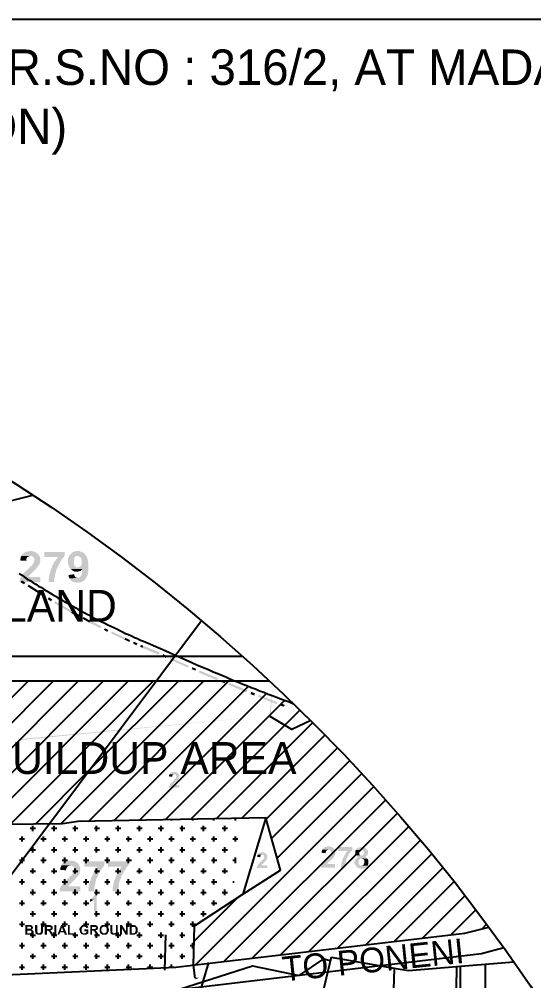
# Model space of a CAD drawing. Header units: metres. Extents: x 297 to 3998, y 336 to 1712.
# Drawn here: x 3583.2 to 3728.3, y 1290.3 to 1561.8 of the extents above; entities that cross this region are included whole.
import ezdxf

# ---------------------------------------------------------------- set-up
doc = ezdxf.new("R2010")
doc.units = ezdxf.units.M
doc.header["$MEASUREMENT"] = 0
doc.styles.get("Standard").update_dxf_attribs({"font": 'CENSCBK.TTF'})
pattern_1 = [(45, (-2513.5867, 677.9554), (-3.535534, 3.535534), [])]

msp = doc.modelspace()

# ---------------------------------------------------------------- hatches: boundary and pattern name
at = {"linetype": 'Continuous'}
for color, points in [(0, [(3586.393, 1411.634), (3586.183, 1411.634), (3585.867, 1411.634), (3585.552, 1411.528), (3585.236, 1411.528), (3584.921, 1411.318), (3584.605, 1411.213), (3584.29, 1411.003), (3584.08, 1410.792), (3583.869, 1410.477), (3583.764, 1410.266), (3586.288, 1410.266), (3586.498, 1410.266), (3586.814, 1410.161), (3587.024, 1410.056), (3587.34, 1409.741), (3587.445, 1409.32), (3587.445, 1408.794), (3587.234, 1408.374), (3586.919, 1407.848), (3586.604, 1407.427), (3586.183, 1407.112), (3585.973, 1406.901), (3585.657, 1406.586), (3585.342, 1406.27), (3584.921, 1405.955), (3584.605, 1405.534), (3584.29, 1405.114), (3583.975, 1404.693), (3583.659, 1404.272), (3583.449, 1403.852), (3583.344, 1403.326), (3583.238, 1402.905), (3589.127, 1402.905), (3589.127, 1404.377), (3585.762, 1404.377), (3585.867, 1404.483), (3585.973, 1404.693), (3586.288, 1405.114), (3586.709, 1405.429), (3587.129, 1405.85), (3587.445, 1406.165), (3587.865, 1406.586), (3588.181, 1407.006), (3588.496, 1407.427), (3588.812, 1407.848), (3588.917, 1408.058), (3588.917, 1408.268), (3589.127, 1408.794), (3589.127, 1409.32), (3589.022, 1409.846), (3588.812, 1410.372), (3588.496, 1410.792), (3588.181, 1411.108), (3587.655, 1411.423), (3587.129, 1411.528), (3586.919, 1411.634), (3586.604, 1411.634)]), (0, [(3583.764, 1410.266), (3583.659, 1410.056), (3583.554, 1409.846), (3583.554, 1409.635), (3583.449, 1409.32), (3583.449, 1409.005), (3585.131, 1408.899), (3585.131, 1409.11), (3585.131, 1409.32), (3585.236, 1409.53), (3585.342, 1409.741), (3585.447, 1409.951), (3585.657, 1410.056), (3585.867, 1410.161), (3586.078, 1410.266), (3586.288, 1410.266)]), (0, [(3595.963, 1411.423), (3590.284, 1411.423), (3590.284, 1409.951), (3594.07, 1409.951), (3593.965, 1409.741), (3593.649, 1409.425), (3593.439, 1409.005), (3593.123, 1408.689), (3592.913, 1408.268), (3592.703, 1407.848), (3592.492, 1407.427), (3592.387, 1407.006), (3592.177, 1406.586), (3591.967, 1406.165), (3591.862, 1405.745), (3591.756, 1405.324), (3591.651, 1404.903), (3591.546, 1404.377), (3591.546, 1403.957), (3591.441, 1403.536), (3591.441, 1403.116), (3591.441, 1402.905), (3593.018, 1402.905), (3593.018, 1403.116), (3593.018, 1403.536), (3593.123, 1404.062), (3593.229, 1404.483), (3593.229, 1405.008), (3593.439, 1405.429), (3593.544, 1405.955), (3593.649, 1406.375), (3593.86, 1406.796), (3594.07, 1407.322), (3594.28, 1407.743), (3594.491, 1408.163), (3594.701, 1408.584), (3594.911, 1409.005), (3595.227, 1409.425), (3595.542, 1409.741), (3595.858, 1410.161), (3595.963, 1410.266)]), (0, [(3599.643, 1411.634), (3599.223, 1411.634), (3598.802, 1411.528), (3598.381, 1411.423), (3598.066, 1411.213), (3597.856, 1411.003), (3597.54, 1410.687), (3597.33, 1410.477), (3597.225, 1410.161), (3597.014, 1409.741), (3596.909, 1409.425), (3596.909, 1409.005), (3596.909, 1408.689), (3596.909, 1408.268), (3597.014, 1407.953), (3597.12, 1407.532), (3597.225, 1407.112), (3597.33, 1407.006), (3599.643, 1407.006), (3599.433, 1407.112), (3599.223, 1407.112), (3598.907, 1407.427), (3598.697, 1407.637), (3598.592, 1408.058), (3598.592, 1408.374), (3598.592, 1409.005), (3598.592, 1409.32), (3598.697, 1409.53), (3598.697, 1409.741), (3598.802, 1409.846), (3598.907, 1410.056), (3599.118, 1410.161), (3599.328, 1410.266), (3599.643, 1410.266), (3602.062, 1410.266), (3601.957, 1410.477), (3601.641, 1410.897), (3601.221, 1411.213), (3600.695, 1411.423), (3600.169, 1411.634), (3599.959, 1411.634)]), (0, [(3602.062, 1410.266), (3599.643, 1410.266), (3599.959, 1410.161), (3600.169, 1410.056), (3600.59, 1409.741), (3600.695, 1409.425), (3600.8, 1409.215), (3600.8, 1408.584), (3600.8, 1408.268), (3600.8, 1408.058), (3600.59, 1407.532), (3600.169, 1407.217), (3599.959, 1407.112), (3599.643, 1407.006), (3597.33, 1407.006), (3597.435, 1406.796), (3597.645, 1406.586), (3601.01, 1406.586), (3601.01, 1406.375), (3600.905, 1406.06), (3600.905, 1405.639), (3600.8, 1405.324), (3600.695, 1404.903), (3600.59, 1404.588), (3600.274, 1404.377), (3600.064, 1404.167), (3599.643, 1404.062), (3597.33, 1403.957), (3597.435, 1403.746), (3597.54, 1403.641), (3597.75, 1403.431), (3598.066, 1403.116), (3598.487, 1402.905), (3599.012, 1402.8), (3599.538, 1402.695), (3599.749, 1402.695), (3600.064, 1402.8), (3600.379, 1402.8), (3600.905, 1403.01), (3601.431, 1403.326), (3601.641, 1403.536), (3601.852, 1403.746), (3601.852, 1403.852), (3601.957, 1403.957), (3602.062, 1404.167), (3602.167, 1404.377), (3602.378, 1404.693), (3602.483, 1405.008), (3602.588, 1405.429), (3602.588, 1405.745), (3602.693, 1406.165), (3602.693, 1406.481), (3602.693, 1406.901), (3602.693, 1407.322), (3602.693, 1407.743), (3602.693, 1408.058), (3602.588, 1408.479), (3602.588, 1408.794), (3602.483, 1409.11), (3602.378, 1409.425), (3602.378, 1409.741), (3602.167, 1410.161)]), (0, [(3597.645, 1406.586), (3597.75, 1406.586), (3598.066, 1406.27), (3598.381, 1406.06), (3598.802, 1405.85), (3599.223, 1405.85), (3599.643, 1405.85), (3600.064, 1405.955), (3600.485, 1406.06), (3600.8, 1406.375), (3601.01, 1406.586)]), (0, [(3598.697, 1405.114), (3597.014, 1404.903), (3597.12, 1404.693), (3597.12, 1404.377), (3597.225, 1404.167), (3597.33, 1403.957), (3599.643, 1404.062), (3599.328, 1404.167), (3599.118, 1404.167), (3599.012, 1404.377), (3598.907, 1404.377), (3598.802, 1404.588), (3598.697, 1404.798)]), (0, [(3584.166, 1403.245), (3583.535, 1402.93), (3583.956, 1403.35)]), (0, [(3583.745, 1402.719), (3584.166, 1403.245), (3583.535, 1402.93)]), (0, [(3584.902, 1402.719), (3583.745, 1402.719), (3584.166, 1403.245)]), (0, [(3584.481, 1402.299), (3584.902, 1402.719), (3583.745, 1402.719)]), (0, [(3588.793, 1400.301), (3585.533, 1401.668), (3585.848, 1402.193)]), (0, [(3588.477, 1399.775), (3588.793, 1400.301), (3585.533, 1401.668)]), (0, [(3590.581, 1399.144), (3588.477, 1399.775), (3588.793, 1400.301)]), (0, [(3590.265, 1398.723), (3590.581, 1399.144), (3588.477, 1399.775)]), (0, [(3592.474, 1397.987), (3591.212, 1398.092), (3591.527, 1398.618)]), (0, [(3592.158, 1397.461), (3592.474, 1397.987), (3591.212, 1398.092)]), (0, [(3593.525, 1397.356), (3593.21, 1396.935), (3593.525, 1397.461)]), (0, [(3598.363, 1394.622), (3593.21, 1396.83), (3593.525, 1397.356)]), (0, [(3593.21, 1396.83), (3593.525, 1397.356), (3593.21, 1396.935)]), (0, [(3598.047, 1394.096), (3598.363, 1394.622), (3593.21, 1396.83)]), (0, [(3600.361, 1393.57), (3599.099, 1393.57), (3599.309, 1394.096)]), (0, [(3600.045, 1393.045), (3600.361, 1393.57), (3599.099, 1393.57)]), (0, [(3603.2, 1391.993), (3601.097, 1392.519), (3601.307, 1393.045)]), (0, [(3602.884, 1391.467), (3603.2, 1391.993), (3601.097, 1392.519)]), (0, [(3606.355, 1390.416), (3602.884, 1391.467), (3603.2, 1391.993)]), (0, [(3606.039, 1389.89), (3606.355, 1390.416), (3602.884, 1391.467)]), (0, [(3608.142, 1389.469), (3607.091, 1389.364), (3607.301, 1389.89)]), (0, [(3607.827, 1388.943), (3608.142, 1389.469), (3607.091, 1389.364)]), (0, [(3608.037, 1388.838), (3608.353, 1389.469), (3607.827, 1388.943)]), (0, [(3608.353, 1389.469), (3607.827, 1388.943), (3608.142, 1389.469)]), (0, [(3613.085, 1387.156), (3609.089, 1388.417), (3609.299, 1388.943)]), (0, [(3612.875, 1386.63), (3613.085, 1387.156), (3609.089, 1388.417)]), (0, [(3614.452, 1386.525), (3612.875, 1386.63), (3613.085, 1387.156)]), (0, [(3614.242, 1385.999), (3614.452, 1386.525), (3612.875, 1386.63)]), (0, [(3616.555, 1385.578), (3615.293, 1385.578), (3615.504, 1386.104)]), (0, [(3616.24, 1385.052), (3616.555, 1385.578), (3615.293, 1385.578)]), (0, [(3618.133, 1384.947), (3617.291, 1384.632), (3617.502, 1385.158)]), (0, [(3617.922, 1384.316), (3618.133, 1384.947), (3617.291, 1384.632)]), (0, [(3622.76, 1383.054), (3617.922, 1384.316), (3618.133, 1384.947)]), (0, [(3622.444, 1382.423), (3622.76, 1383.054), (3617.922, 1384.316)]), (0, [(3624.758, 1382.108), (3623.496, 1382.003), (3623.811, 1382.529)]), (0, [(3624.547, 1381.477), (3624.758, 1382.108), (3623.496, 1382.003)]), (0, [(3630.962, 1379.269), (3625.599, 1381.056), (3625.809, 1381.582)]), (0, [(3630.752, 1378.743), (3630.962, 1379.269), (3625.599, 1381.056)]), (0, [(3633.065, 1378.427), (3631.803, 1378.322), (3632.014, 1378.848)]), (0, [(3632.855, 1377.901), (3633.065, 1378.427), (3631.803, 1378.322)]), (0, [(3639.27, 1375.693), (3633.801, 1377.376), (3634.117, 1377.901)]), (0, [(3639.059, 1375.167), (3639.27, 1375.693), (3633.801, 1377.376)]), (0, [(3641.373, 1374.852), (3640.006, 1374.747), (3640.321, 1375.272)]), (0, [(3641.163, 1374.326), (3641.373, 1374.852), (3640.006, 1374.747)]), (0, [(3647.577, 1372.328), (3642.214, 1373.905), (3642.425, 1374.431)]), (0, [(3647.367, 1371.697), (3647.577, 1372.328), (3642.214, 1373.905)]), (0, [(3653.782, 1364.967), (3654.097, 1364.967), (3654.711, 1374.166)]), (0, [(3649.681, 1371.487), (3648.419, 1371.276), (3648.629, 1371.907)]), (0, [(3649.47, 1370.856), (3649.681, 1371.487), (3648.419, 1371.276)]), (0, [(3655.99, 1368.963), (3650.522, 1370.54), (3650.732, 1371.066)]), (0, [(3655.78, 1368.437), (3655.99, 1368.963), (3650.522, 1370.54)]), (0, [(3658.093, 1368.227), (3656.831, 1368.016), (3657.042, 1368.647)]), (0, [(3657.883, 1367.701), (3658.093, 1368.227), (3656.831, 1368.016)]), (0, [(3583.114, 1358.552), (3582.799, 1358.237), (3653.992, 1365.177)]), (0, [(3626.966, 1349.298), (3626.545, 1349.298), (3626.44, 1349.298), (3626.335, 1349.298), (3626.23, 1349.193), (3626.125, 1349.193), (3626.02, 1349.088), (3625.914, 1349.088), (3625.809, 1348.982), (3625.704, 1348.877), (3625.704, 1348.772), (3625.599, 1348.667), (3626.966, 1348.667), (3627.176, 1348.667), (3627.387, 1348.352), (3627.492, 1348.036), (3627.492, 1347.826), (3627.492, 1347.721), (3627.071, 1347.195), (3626.966, 1347.195), (3626.756, 1346.879), (3626.335, 1346.459), (3625.914, 1346.143), (3625.599, 1345.617), (3625.494, 1345.407), (3625.389, 1345.092), (3625.389, 1344.986), (3625.283, 1344.881), (3628.333, 1344.881), (3628.333, 1345.617), (3626.651, 1345.617), (3626.651, 1345.723), (3626.966, 1346.038), (3627.282, 1346.353), (3627.702, 1346.774), (3628.018, 1347.09), (3628.228, 1347.51), (3628.333, 1347.931), (3628.333, 1348.457), (3628.228, 1348.667), (3628.018, 1348.877), (3628.018, 1348.982), (3627.912, 1348.982), (3627.597, 1349.193), (3627.176, 1349.298), (3627.071, 1349.298)]), (0, [(3625.599, 1348.667), (3625.494, 1348.457), (3625.494, 1348.352), (3625.389, 1348.141), (3625.389, 1348.036), (3626.335, 1347.931), (3626.335, 1348.141), (3626.335, 1348.246), (3626.44, 1348.352), (3626.44, 1348.457), (3626.545, 1348.562), (3626.651, 1348.562), (3626.756, 1348.667), (3626.966, 1348.667)]), (0, [(3599.73, 1335.417), (3599.835, 1335.101), (3652.73, 1336.574)]), (0, [(3599.835, 1335.101), (3652.73, 1336.574), (3652.73, 1336.258)]), (0, [(3652.73, 1336.363), (3645.369, 1336.258), (3652.73, 1336.258)]), (0, [(3652.941, 1336.468), (3652.625, 1336.363), (3656.937, 1321.536)]), (0, [(3652.625, 1336.363), (3656.937, 1321.536), (3656.621, 1321.641)]), (0, [(3578.803, 1334.576), (3578.803, 1334.26), (3588.372, 1334.786)]), (0, [(3578.803, 1334.26), (3588.372, 1334.786), (3588.477, 1334.47)]), (0, [(3588.372, 1334.786), (3588.477, 1334.47), (3595.523, 1334.786)]), (0, [(3588.477, 1334.47), (3595.523, 1334.786), (3595.523, 1334.47)]), (0, [(3595.523, 1334.786), (3595.523, 1334.47), (3599.73, 1335.417)]), (0, [(3595.523, 1334.47), (3599.73, 1335.417), (3599.835, 1335.101)]), (0, [(3670.455, 1328.276), (3670.353, 1328.277), (3669.945, 1328.182), (3669.435, 1328.089), (3669.126, 1327.891), (3668.814, 1327.489), (3668.711, 1327.389), (3670.44, 1327.36), (3670.642, 1327.255), (3670.743, 1327.254), (3671.045, 1327.045), (3671.145, 1326.942), (3671.242, 1326.635), (3671.239, 1326.432), (3671.235, 1326.228), (3671.132, 1326.128), (3671.025, 1325.825), (3670.922, 1325.725), (3670.819, 1325.625), (3670.612, 1325.425), (3670.507, 1325.223), (3670.302, 1325.125), (3670.198, 1325.025), (3669.888, 1324.724), (3669.578, 1324.424), (3669.372, 1324.224), (3669.061, 1323.924), (3668.853, 1323.622), (3668.645, 1323.321), (3668.435, 1322.917), (3668.328, 1322.614), (3668.325, 1322.41), (3668.323, 1322.308), (3672.289, 1322.244), (3672.306, 1323.261), (3670.069, 1323.297), (3670.07, 1323.399), (3670.277, 1323.599), (3670.484, 1323.799), (3670.69, 1323.999), (3671, 1324.299), (3671.207, 1324.499), (3671.516, 1324.698), (3671.724, 1325), (3671.932, 1325.301), (3672.037, 1325.503), (3672.246, 1325.805), (3672.352, 1326.108), (3672.357, 1326.414), (3672.362, 1326.719), (3672.367, 1327.024), (3672.169, 1327.332), (3671.971, 1327.641), (3671.871, 1327.744), (3671.367, 1328.057), (3670.862, 1328.269), (3670.658, 1328.272)]), (0, [(3677.166, 1328.064), (3673.199, 1328.129), (3673.181, 1327.01), (3675.825, 1326.967), (3675.722, 1326.867), (3675.515, 1326.667), (3675.307, 1326.365), (3675.202, 1326.164), (3674.993, 1325.862), (3674.887, 1325.558), (3674.782, 1325.357), (3674.573, 1325.055), (3674.467, 1324.751), (3674.36, 1324.448), (3674.253, 1324.145), (3674.147, 1323.841), (3674.142, 1323.536), (3674.035, 1323.233), (3674.03, 1322.927), (3673.923, 1322.624), (3673.918, 1322.319), (3673.917, 1322.217), (3675.035, 1322.199), (3675.037, 1322.301), (3675.042, 1322.606), (3675.047, 1322.911), (3675.154, 1323.214), (3675.26, 1323.518), (3675.267, 1323.924), (3675.374, 1324.228), (3675.48, 1324.531), (3675.587, 1324.835), (3675.797, 1325.238), (3675.904, 1325.542), (3676.112, 1325.844), (3676.219, 1326.147), (3676.426, 1326.347), (3676.634, 1326.649), (3676.841, 1326.849), (3677.049, 1327.151), (3677.152, 1327.251)]), (0, [(3679.812, 1328.123), (3679.608, 1328.126), (3679.2, 1328.031), (3678.791, 1327.936), (3678.483, 1327.738), (3678.171, 1327.336), (3678.068, 1327.236), (3679.898, 1327.206), (3680, 1327.204), (3680.202, 1327.099), (3680.302, 1326.996), (3680.3, 1326.894), (3680.4, 1326.791), (3680.5, 1326.688), (3680.495, 1326.382), (3680.39, 1326.181), (3680.389, 1326.079), (3680.285, 1325.979), (3680.182, 1325.879), (3680.079, 1325.779), (3679.875, 1325.782), (3679.774, 1325.784), (3678.246, 1325.707), (3678.446, 1325.5), (3678.648, 1325.395), (3678.85, 1325.29), (3678.748, 1325.292), (3678.543, 1325.194), (3678.336, 1324.993), (3678.025, 1324.592), (3677.816, 1324.29), (3677.708, 1323.885), (3677.701, 1323.478), (3677.9, 1323.169), (3678.098, 1322.861), (3678.297, 1322.553), (3678.597, 1322.242), (3679.002, 1322.134), (3679.407, 1322.026), (3679.812, 1321.917), (3680.221, 1322.012), (3680.629, 1322.108), (3681.039, 1322.304), (3681.351, 1322.706), (3681.454, 1322.806), (3679.725, 1322.834), (3679.422, 1322.941), (3679.22, 1323.046), (3679.02, 1323.253), (3678.923, 1323.56), (3678.927, 1323.763), (3678.93, 1323.966), (3678.932, 1324.068), (3678.935, 1324.272), (3679.038, 1324.372), (3679.143, 1324.573), (3679.247, 1324.673), (3679.452, 1324.772), (3679.555, 1324.872), (3679.759, 1324.868), (3681.386, 1324.842), (3681.286, 1324.945), (3681.186, 1325.049), (3681.086, 1325.152), (3680.884, 1325.257), (3680.681, 1325.26), (3680.886, 1325.359), (3681.297, 1325.657), (3681.507, 1326.061), (3681.616, 1326.466), (3681.522, 1326.976), (3681.326, 1327.386), (3681.025, 1327.696), (3680.622, 1327.906), (3680.219, 1328.116), (3680.015, 1328.12)]), (0, [(3651.784, 1326.583), (3651.363, 1326.583), (3651.258, 1326.583), (3651.153, 1326.583), (3651.048, 1326.478), (3650.943, 1326.478), (3650.837, 1326.373), (3650.732, 1326.373), (3650.732, 1326.268), (3650.627, 1326.268), (3650.627, 1326.163), (3650.522, 1326.058), (3650.417, 1325.952), (3651.784, 1325.952), (3651.994, 1325.952), (3652.204, 1325.637), (3652.31, 1325.321), (3652.31, 1325.111), (3652.31, 1325.006), (3651.889, 1324.48), (3651.784, 1324.48), (3651.679, 1324.375), (3651.573, 1324.165), (3651.153, 1323.744), (3650.732, 1323.429), (3650.417, 1322.903), (3650.312, 1322.692), (3650.206, 1322.377), (3650.206, 1322.272), (3650.206, 1322.167), (3653.151, 1322.167), (3653.151, 1322.903), (3651.468, 1322.903), (3651.468, 1323.008), (3651.784, 1323.323), (3652.204, 1323.639), (3652.52, 1324.06), (3652.835, 1324.375), (3653.046, 1324.796), (3653.151, 1325.216), (3653.151, 1325.742), (3653.046, 1325.952), (3652.835, 1326.163), (3652.835, 1326.268), (3652.73, 1326.268), (3652.415, 1326.478), (3652.099, 1326.583), (3651.889, 1326.583)]), (0, [(3650.417, 1325.952), (3650.417, 1325.847), (3650.312, 1325.742), (3650.312, 1325.637), (3650.312, 1325.427), (3650.312, 1325.321), (3651.153, 1325.216), (3651.153, 1325.427), (3651.153, 1325.532), (3651.258, 1325.637), (3651.258, 1325.742), (3651.363, 1325.847), (3651.468, 1325.847), (3651.573, 1325.952), (3651.784, 1325.952)]), (0, [(3668.711, 1327.389), (3668.606, 1327.187), (3668.604, 1327.085), (3668.499, 1326.883), (3668.496, 1326.68), (3668.493, 1326.477), (3669.61, 1326.357), (3669.613, 1326.56), (3669.72, 1326.864), (3669.825, 1327.065), (3670.03, 1327.164), (3670.235, 1327.262), (3670.44, 1327.36)]), (0, [(3678.068, 1327.236), (3678.066, 1327.134), (3677.961, 1326.932), (3677.958, 1326.729), (3677.954, 1326.526), (3677.951, 1326.322), (3678.051, 1326.219), (3678.148, 1325.912), (3678.146, 1325.81), (3678.246, 1325.707), (3679.774, 1325.784), (3679.672, 1325.785), (3679.367, 1325.79), (3679.167, 1325.997), (3679.072, 1326.406), (3679.077, 1326.711), (3679.182, 1326.913), (3679.388, 1327.113), (3679.593, 1327.211), (3679.797, 1327.208)]), (0, [(3681.386, 1324.842), (3679.759, 1324.868), (3680.062, 1324.762), (3680.264, 1324.657), (3680.562, 1324.245), (3680.554, 1323.736), (3680.444, 1323.23), (3680.341, 1323.13), (3680.237, 1323.03), (3680.032, 1322.931), (3679.93, 1322.933), (3679.725, 1322.834), (3681.454, 1322.806), (3681.559, 1323.008), (3681.668, 1323.413), (3681.674, 1323.82), (3681.681, 1324.227), (3681.584, 1324.533), (3681.484, 1324.637)]), (0, [(3597.626, 1324.27), (3597.416, 1324.27), (3597.101, 1324.27), (3596.785, 1324.165), (3596.47, 1324.06), (3596.154, 1323.954), (3595.839, 1323.849), (3595.523, 1323.639), (3595.313, 1323.323), (3595.103, 1323.113), (3594.997, 1322.903), (3597.626, 1322.903), (3597.732, 1322.798), (3598.047, 1322.798), (3598.257, 1322.692), (3598.573, 1322.377), (3598.678, 1321.956), (3598.678, 1321.431), (3598.468, 1321.01), (3598.152, 1320.484), (3597.837, 1320.063), (3597.416, 1319.748), (3596.995, 1319.222), (3596.575, 1318.907), (3596.259, 1318.591), (3595.839, 1318.171), (3595.523, 1317.75), (3595.208, 1317.329), (3594.892, 1316.909), (3594.682, 1316.488), (3594.577, 1315.962), (3594.577, 1315.752), (3594.472, 1315.542), (3600.361, 1315.542), (3600.361, 1317.014), (3596.995, 1317.014), (3597.101, 1317.119), (3597.206, 1317.329), (3597.626, 1317.75), (3597.942, 1318.065), (3598.363, 1318.486), (3598.783, 1318.802), (3599.099, 1319.222), (3599.519, 1319.643), (3599.835, 1320.063), (3600.045, 1320.484), (3600.15, 1320.694), (3600.255, 1320.905), (3600.361, 1321.431), (3600.361, 1321.956), (3600.255, 1322.482), (3600.045, 1323.008), (3599.835, 1323.429), (3599.414, 1323.744), (3598.888, 1324.06), (3598.363, 1324.165), (3598.152, 1324.27), (3597.837, 1324.27)]), (0, [(3594.997, 1322.903), (3594.997, 1322.692), (3594.892, 1322.482), (3594.787, 1322.272), (3594.787, 1321.956), (3594.682, 1321.641), (3596.364, 1321.536), (3596.364, 1321.746), (3596.47, 1321.956), (3596.47, 1322.167), (3596.68, 1322.377), (3596.785, 1322.587), (3596.89, 1322.692), (3597.101, 1322.798), (3597.311, 1322.798), (3597.626, 1322.903)]), (0, [(3607.196, 1324.06), (3601.517, 1324.06), (3601.517, 1322.587), (3605.303, 1322.587), (3605.198, 1322.377), (3604.882, 1322.062), (3604.672, 1321.641), (3604.462, 1321.325), (3604.251, 1320.905), (3604.041, 1320.484), (3603.831, 1320.063), (3603.621, 1319.643), (3603.41, 1319.222), (3603.305, 1318.802), (3603.095, 1318.381), (3602.99, 1317.96), (3602.884, 1317.54), (3602.779, 1317.014), (3602.779, 1316.593), (3602.674, 1316.173), (3602.674, 1315.752), (3602.674, 1315.542), (3604.251, 1315.542), (3604.251, 1315.647), (3604.357, 1316.173), (3604.357, 1316.698), (3604.462, 1317.119), (3604.567, 1317.645), (3604.672, 1318.065), (3604.777, 1318.591), (3604.882, 1319.012), (3605.093, 1319.433), (3605.303, 1319.958), (3605.513, 1320.379), (3605.724, 1320.8), (3605.934, 1321.22), (3606.25, 1321.641), (3606.46, 1321.956), (3606.775, 1322.377), (3607.091, 1322.798), (3607.196, 1322.903)]), (0, [(3614.031, 1324.06), (3608.248, 1324.06), (3608.248, 1322.587), (3612.033, 1322.587), (3611.928, 1322.377), (3611.718, 1322.062), (3611.402, 1321.641), (3611.192, 1321.325), (3610.982, 1320.905), (3610.771, 1320.484), (3610.561, 1320.063), (3610.351, 1319.643), (3610.246, 1319.222), (3610.035, 1318.802), (3609.93, 1318.381), (3609.825, 1317.96), (3609.72, 1317.54), (3609.615, 1317.014), (3609.509, 1316.593), (3609.509, 1316.173), (3609.509, 1315.752), (3609.509, 1315.542), (3611.087, 1315.542), (3611.087, 1315.647), (3611.087, 1316.173), (3611.192, 1316.698), (3611.192, 1317.119), (3611.297, 1317.645), (3611.402, 1318.065), (3611.508, 1318.591), (3611.718, 1319.012), (3611.928, 1319.433), (3612.033, 1319.958), (3612.244, 1320.379), (3612.454, 1320.8), (3612.769, 1321.22), (3612.98, 1321.641), (3613.295, 1321.956), (3613.506, 1322.377), (3613.821, 1322.798), (3614.031, 1322.903)]), (0, [(3656.621, 1321.641), (3646.315, 1314.595), (3646.21, 1314.911)]), (0, [(3656.937, 1321.536), (3656.621, 1321.641), (3646.315, 1314.595)]), (0, [(3604.988, 1314.49), (3604.357, 1314.49), (3604.251, 1314.28), (3604.041, 1314.069), (3604.041, 1313.964), (3603.936, 1313.859), (3603.831, 1313.754), (3603.515, 1313.649), (3603.305, 1313.438), (3603.2, 1313.333), (3603.095, 1313.333), (3604.251, 1313.228), (3604.251, 1309.968), (3604.988, 1309.968)]), (0, [(3603.095, 1313.333), (3603.095, 1312.597), (3604.041, 1313.123), (3604.251, 1313.228)]), (0, [(3643.371, 1313.123), (3643.581, 1313.123), (3643.371, 1312.913)]), (0, [(3585.954, 1306.077), (3584.902, 1306.077), (3584.902, 1303.343), (3585.954, 1303.343), (3586.479, 1303.343), (3586.69, 1303.343), (3586.795, 1303.448), (3586.9, 1303.553), (3587.005, 1303.553), (3587.005, 1303.659), (3587.11, 1303.764), (3585.428, 1303.764), (3585.428, 1304.5), (3585.848, 1304.5), (3587.005, 1304.605), (3586.9, 1304.605), (3586.9, 1304.71), (3586.795, 1304.71), (3586.69, 1304.815), (3586.9, 1304.92), (3586.9, 1305.026), (3585.428, 1305.026), (3585.428, 1305.657), (3587.005, 1305.657), (3586.9, 1305.657), (3586.9, 1305.762), (3586.795, 1305.867), (3586.69, 1305.972), (3586.585, 1305.972), (3586.479, 1306.077), (3586.269, 1306.077), (3586.164, 1306.077), (3586.059, 1306.077)]), (0, [(3588.267, 1306.077), (3587.636, 1306.077), (3587.636, 1304.289), (3587.741, 1304.184), (3587.741, 1303.974), (3587.741, 1303.869), (3587.741, 1303.764), (3588.793, 1303.764), (3588.688, 1303.764), (3588.583, 1303.764), (3588.477, 1303.764), (3588.477, 1303.869), (3588.372, 1303.869), (3588.372, 1303.974), (3588.267, 1304.184), (3588.267, 1304.5), (3588.267, 1304.605)]), (0, [(3589.845, 1306.077), (3589.319, 1306.077), (3589.319, 1304.184), (3589.214, 1304.184), (3589.214, 1304.079), (3589.214, 1303.974), (3589.003, 1303.869), (3588.793, 1303.764), (3587.741, 1303.764), (3587.847, 1303.659), (3587.952, 1303.553), (3588.162, 1303.448), (3588.372, 1303.343), (3588.477, 1303.343), (3589.003, 1303.343), (3589.108, 1303.343), (3589.214, 1303.343), (3589.319, 1303.343), (3589.529, 1303.553), (3589.739, 1303.764), (3589.739, 1303.869), (3589.845, 1304.079), (3589.845, 1304.289), (3589.845, 1304.605)]), (0, [(3591.527, 1306.077), (3590.37, 1306.077), (3590.37, 1303.343), (3591.001, 1303.343), (3591.001, 1304.5), (3591.948, 1304.5), (3591.948, 1304.605), (3592.053, 1304.605), (3592.263, 1304.71), (3592.474, 1304.815), (3591.001, 1304.92), (3591.001, 1305.551), (3591.317, 1305.551), (3592.579, 1305.657), (3592.474, 1305.762), (3592.158, 1305.972), (3591.737, 1306.077), (3591.632, 1306.077)]), (0, [(3593.63, 1303.343), (3593.63, 1306.077), (3593.105, 1306.077), (3593.105, 1303.343)]), (0, [(3595.523, 1306.077), (3594.997, 1306.077), (3593.946, 1303.343), (3594.472, 1303.343), (3594.682, 1303.974), (3595.839, 1303.974), (3594.892, 1304.395), (3595.208, 1305.446)]), (0, [(3595.523, 1306.077), (3595.208, 1305.446), (3595.628, 1304.395), (3594.892, 1304.395), (3595.839, 1303.974), (3596.049, 1303.343), (3596.68, 1303.343)]), (0, [(3597.416, 1306.077), (3596.89, 1306.077), (3596.89, 1303.343), (3598.783, 1303.343), (3598.783, 1303.764), (3597.416, 1303.764)]), (0, [(3601.517, 1306.077), (3601.412, 1306.077), (3601.307, 1306.077), (3601.097, 1306.077), (3600.992, 1306.077), (3600.992, 1305.972), (3600.886, 1305.972), (3600.571, 1305.762), (3600.571, 1305.657), (3600.466, 1305.657), (3601.517, 1305.657), (3601.728, 1305.657), (3601.833, 1305.551), (3602.043, 1305.446), (3602.043, 1305.341), (3602.148, 1305.236), (3602.674, 1305.341), (3602.674, 1305.446), (3602.569, 1305.551), (3602.569, 1305.657), (3602.464, 1305.762), (3602.359, 1305.867), (3602.253, 1305.972), (3602.043, 1306.077), (3601.728, 1306.077), (3601.622, 1306.077)]), (0, [(3604.357, 1306.077), (3603.2, 1306.077), (3603.2, 1303.343), (3603.726, 1303.343), (3603.726, 1304.5), (3604.777, 1304.5), (3604.672, 1304.605), (3604.777, 1304.605), (3605.093, 1304.71), (3605.303, 1304.815), (3603.726, 1304.92), (3603.726, 1305.551), (3604.146, 1305.551), (3605.303, 1305.657), (3605.303, 1305.762), (3604.988, 1305.972), (3604.567, 1306.077), (3604.462, 1306.077)]), (0, [(3607.091, 1306.077), (3606.986, 1306.077), (3606.88, 1306.077), (3606.775, 1306.077), (3606.67, 1306.077), (3606.565, 1306.077), (3606.565, 1305.972), (3606.46, 1305.972), (3606.25, 1305.867), (3606.25, 1305.762), (3606.144, 1305.762), (3606.144, 1305.657), (3606.039, 1305.551), (3605.934, 1305.446), (3605.934, 1305.341), (3605.934, 1305.236), (3605.829, 1304.92), (3605.829, 1304.815), (3605.829, 1304.605), (3605.829, 1304.5), (3605.829, 1304.289), (3605.829, 1304.184), (3605.934, 1304.079), (3605.934, 1303.869), (3606.039, 1303.764), (3606.144, 1303.764), (3606.144, 1303.659), (3606.25, 1303.659), (3606.25, 1303.553), (3606.355, 1303.553), (3606.355, 1303.448), (3606.46, 1303.448), (3606.565, 1303.448), (3606.565, 1303.343), (3606.67, 1303.343), (3606.775, 1303.343), (3606.88, 1303.343), (3607.196, 1303.343), (3607.617, 1303.343), (3608.037, 1303.553), (3608.037, 1303.659), (3608.142, 1303.659), (3608.142, 1303.764), (3607.091, 1303.764), (3606.986, 1303.764), (3606.88, 1303.764), (3606.775, 1303.869), (3606.67, 1303.869), (3606.67, 1303.974), (3606.565, 1303.974), (3606.565, 1304.079), (3606.46, 1304.079), (3606.46, 1304.184), (3606.46, 1304.289), (3606.355, 1304.395), (3606.355, 1304.5), (3606.355, 1304.92), (3606.355, 1305.026), (3606.46, 1305.341), (3606.565, 1305.341), (3606.565, 1305.446), (3606.67, 1305.446), (3607.091, 1305.657), (3608.142, 1305.657), (3608.037, 1305.762), (3607.932, 1305.867), (3607.827, 1305.867), (3607.827, 1305.972), (3607.722, 1305.972), (3607.617, 1306.077), (3607.511, 1306.077), (3607.301, 1306.077), (3607.196, 1306.077)]), (0, [(3609.404, 1306.077), (3608.879, 1306.077), (3608.879, 1304.289), (3608.879, 1304.184), (3608.879, 1303.974), (3608.984, 1303.869), (3608.984, 1303.764), (3609.93, 1303.764), (3609.72, 1303.764), (3609.615, 1303.869), (3609.509, 1303.974), (3609.404, 1304.184), (3609.404, 1304.5), (3609.404, 1304.605)]), (0, [(3610.982, 1306.077), (3610.456, 1306.077), (3610.456, 1304.184), (3610.456, 1304.079), (3610.456, 1303.974), (3610.246, 1303.869), (3610.035, 1303.764), (3608.984, 1303.764), (3608.984, 1303.659), (3609.089, 1303.659), (3609.089, 1303.553), (3609.299, 1303.448), (3609.615, 1303.343), (3610.246, 1303.343), (3610.456, 1303.343), (3610.561, 1303.343), (3610.771, 1303.553), (3610.877, 1303.764), (3610.982, 1303.764), (3610.982, 1303.869), (3610.982, 1304.079), (3610.982, 1304.289), (3610.982, 1304.605)]), (0, [(3612.138, 1306.077), (3611.613, 1306.077), (3611.613, 1303.343), (3612.138, 1303.343), (3612.138, 1305.131)]), (0, [(3612.138, 1306.077), (3612.138, 1305.131), (3613.19, 1303.343), (3613.295, 1304.289)]), (0, [(3613.716, 1306.077), (3613.295, 1306.077), (3613.295, 1304.289), (3613.19, 1303.343), (3613.716, 1303.343)]), (0, [(3615.293, 1306.077), (3614.347, 1306.077), (3614.347, 1303.343), (3615.293, 1303.343), (3615.609, 1303.343), (3615.819, 1303.448), (3616.135, 1303.553), (3616.24, 1303.659), (3616.345, 1303.764), (3614.873, 1303.764), (3614.873, 1305.551), (3615.083, 1305.551), (3616.345, 1305.657), (3616.24, 1305.657), (3616.24, 1305.762), (3616.135, 1305.867), (3615.819, 1305.972), (3615.504, 1306.077), (3615.398, 1306.077)]), (0, [(3632.645, 1305.762), (3632.329, 1305.972), (3632.645, 1294.825)]), (0, [(3632.329, 1305.972), (3632.645, 1294.825), (3632.329, 1294.825)]), (0, [(3587.005, 1305.657), (3585.743, 1305.657), (3586.164, 1305.657), (3586.269, 1305.551), (3586.374, 1305.551), (3586.479, 1305.551), (3586.479, 1305.446), (3586.479, 1305.236), (3586.479, 1305.131), (3586.374, 1305.131), (3586.374, 1305.026), (3586.269, 1305.026), (3585.428, 1305.026), (3586.9, 1305.026), (3587.005, 1305.131), (3587.005, 1305.236), (3587.005, 1305.341), (3587.005, 1305.446), (3587.005, 1305.551)]), (0, [(3587.005, 1304.605), (3585.848, 1304.5), (3586.269, 1304.5), (3586.374, 1304.5), (3586.479, 1304.395), (3586.585, 1304.395), (3586.585, 1304.289), (3586.585, 1304.079), (3586.585, 1303.974), (3586.479, 1303.869), (3586.374, 1303.869), (3586.269, 1303.764), (3585.428, 1303.764), (3587.11, 1303.764), (3587.11, 1303.869), (3587.216, 1303.974), (3587.216, 1304.289), (3587.11, 1304.289), (3587.11, 1304.395), (3587.11, 1304.5)]), (0, [(3592.579, 1305.657), (3591.317, 1305.551), (3591.843, 1305.551), (3591.948, 1305.551), (3591.948, 1305.446), (3592.053, 1305.446), (3592.053, 1305.341), (3592.053, 1305.236), (3592.053, 1305.131), (3592.053, 1305.026), (3591.948, 1305.026), (3591.843, 1304.92), (3591.737, 1304.92), (3591.632, 1304.92), (3591.001, 1304.92), (3592.474, 1304.815), (3592.579, 1304.92), (3592.579, 1305.236), (3592.579, 1305.551)]), (0, [(3591.948, 1304.5), (3591.106, 1304.5), (3591.212, 1304.5), (3591.317, 1304.5), (3591.422, 1304.395), (3591.527, 1304.289), (3591.527, 1304.184), (3591.632, 1304.184), (3591.632, 1304.079), (3591.737, 1304.079), (3591.737, 1303.974), (3592.158, 1303.343), (3592.894, 1303.343), (3592.474, 1303.869), (3592.474, 1303.974), (3592.368, 1304.079), (3592.263, 1304.184), (3592.263, 1304.289), (3592.158, 1304.289), (3592.158, 1304.395), (3592.053, 1304.395), (3592.053, 1304.5)]), (0, [(3600.466, 1305.657), (3600.466, 1305.551), (3600.361, 1305.551), (3600.361, 1305.446), (3600.255, 1305.341), (3600.255, 1305.236), (3600.255, 1305.131), (3600.15, 1305.026), (3600.15, 1304.71), (3600.255, 1304.395), (3600.361, 1303.974), (3600.361, 1303.869), (3600.466, 1303.869), (3600.466, 1303.764), (3601.517, 1303.764), (3601.412, 1303.764), (3601.307, 1303.764), (3601.202, 1303.764), (3601.202, 1303.869), (3601.097, 1303.869), (3600.886, 1304.079), (3600.886, 1304.184), (3600.781, 1304.184), (3600.781, 1304.289), (3600.781, 1304.395), (3600.781, 1304.92), (3600.886, 1305.341), (3600.992, 1305.446), (3601.097, 1305.551), (3601.307, 1305.657), (3601.517, 1305.657)]), (0, [(3602.674, 1304.815), (3601.517, 1304.815), (3601.517, 1304.289), (3602.148, 1304.289), (3602.148, 1303.974), (3602.043, 1303.974), (3602.043, 1303.869), (3601.833, 1303.869), (3601.833, 1303.764), (3601.728, 1303.764), (3601.622, 1303.764), (3600.466, 1303.764), (3600.571, 1303.764), (3600.571, 1303.659), (3600.676, 1303.659), (3600.676, 1303.553), (3600.781, 1303.553), (3600.781, 1303.448), (3600.886, 1303.448), (3600.992, 1303.448), (3601.307, 1303.343), (3601.728, 1303.343), (3601.833, 1303.343), (3601.938, 1303.343), (3602.043, 1303.343), (3602.148, 1303.343), (3602.253, 1303.448), (3602.359, 1303.553), (3602.464, 1303.553), (3602.569, 1303.659), (3602.674, 1303.659), (3602.674, 1303.764)]), (0, [(3605.303, 1305.657), (3604.146, 1305.551), (3604.672, 1305.551), (3604.777, 1305.551), (3604.777, 1305.446), (3604.882, 1305.341), (3604.882, 1305.236), (3604.777, 1305.131), (3604.777, 1305.026), (3604.672, 1305.026), (3604.567, 1304.92), (3604.462, 1304.92), (3603.726, 1304.92), (3605.303, 1304.815), (3605.303, 1304.92), (3605.408, 1305.236), (3605.408, 1305.551), (3605.303, 1305.551)]), (0, [(3604.777, 1304.5), (3603.831, 1304.5), (3604.041, 1304.5), (3604.146, 1304.5), (3604.251, 1304.395), (3604.251, 1304.289), (3604.357, 1304.289), (3604.357, 1304.184), (3604.462, 1304.184), (3604.462, 1304.079), (3604.567, 1303.974), (3604.988, 1303.343), (3605.619, 1303.343), (3605.303, 1303.869), (3605.198, 1303.974), (3605.198, 1304.079), (3605.093, 1304.184), (3604.988, 1304.289), (3604.882, 1304.395)]), (0, [(3608.142, 1305.657), (3607.091, 1305.657), (3607.301, 1305.657), (3607.406, 1305.551), (3607.511, 1305.551), (3607.617, 1305.551), (3607.617, 1305.446), (3607.722, 1305.446), (3607.722, 1305.341), (3607.722, 1305.236), (3607.827, 1305.131), (3607.827, 1305.026), (3607.827, 1304.92), (3607.827, 1304.5), (3607.827, 1304.395), (3607.827, 1304.289), (3607.827, 1304.184), (3607.722, 1304.184), (3607.722, 1304.079), (3607.617, 1303.974), (3607.511, 1303.869), (3607.406, 1303.869), (3607.301, 1303.764), (3607.091, 1303.764), (3608.142, 1303.764), (3608.248, 1303.869), (3608.248, 1303.974), (3608.248, 1304.079), (3608.353, 1304.079), (3608.353, 1304.184), (3608.353, 1304.289), (3608.353, 1304.5), (3608.458, 1304.5), (3608.458, 1304.92), (3608.353, 1305.026), (3608.353, 1305.131), (3608.353, 1305.236), (3608.353, 1305.341), (3608.248, 1305.446), (3608.248, 1305.551)]), (0, [(3616.345, 1305.657), (3615.083, 1305.551), (3615.609, 1305.551), (3615.714, 1305.551), (3615.819, 1305.446), (3615.924, 1305.341), (3615.924, 1305.236), (3615.924, 1305.131), (3616.029, 1305.026), (3616.029, 1304.815), (3616.029, 1304.5), (3616.029, 1304.289), (3615.924, 1304.289), (3615.924, 1304.184), (3615.924, 1304.079), (3615.819, 1303.974), (3615.819, 1303.869), (3615.714, 1303.869), (3615.293, 1303.764), (3614.873, 1303.764), (3616.345, 1303.764), (3616.45, 1303.869), (3616.45, 1303.974), (3616.555, 1304.079), (3616.555, 1304.184), (3616.555, 1304.289), (3616.555, 1304.395), (3616.555, 1304.71), (3616.555, 1305.131), (3616.45, 1305.446), (3616.45, 1305.551), (3616.345, 1305.551)]), (0, [(3632.645, 1294.825), (3632.329, 1294.825), (3633.065, 1290.724)]), (0, [(3632.329, 1294.825), (3633.065, 1290.724), (3632.75, 1290.619)]), (2, [(3632.855, 1291.25), (3633.907, 1291.25), (3632.96, 1290.724)])]:
    msp.add_hatch(color=color, dxfattribs=at).paths.add_polyline_path(points)
h = msp.add_hatch()
h.set_pattern_fill('ANSI31', color=2, scale=40, style=0)
h.set_pattern_definition(pattern_1)
h.paths.add_polyline_path([(3576.209, 1374.982), (3576.209, 1330.825), (3579.054, 1334.475), (3591.6, 1334.593), (3621.861, 1374.982)])
h = msp.add_hatch()
h.set_pattern_fill('ANSI31', color=2, scale=40, style=0)
h.set_pattern_definition(pattern_1)
h.paths.add_polyline_path([(3708.886, 1303.764), (3715.647, 1305.499, 0.0418787), (3660.667, 1368.491), (3660.512, 1368.542), (3659.355, 1369.068), (3658.199, 1369.489), (3656.937, 1369.909), (3655.78, 1370.435), (3654.518, 1370.856), (3653.361, 1371.276), (3652.204, 1371.802), (3650.943, 1372.223), (3649.786, 1372.749), (3648.629, 1373.169), (3647.367, 1373.695), (3646.21, 1374.116), (3645.054, 1374.642), (3644.118, 1374.982), (3621.861, 1374.982), (3591.6, 1334.593), (3595.371, 1334.628), (3599.727, 1335.281), (3652.73, 1336.363), (3656.913, 1321.597), (3646.21, 1314.805), (3632.613, 1305.887), (3632.364, 1294.779)])

# ---------------------------------------------------------------- linework, layer by layer
at = {"color": 1, "linetype": 'ByBlock'}
msp.add_line((3341.268, 1000.466), (3634.618, 1392.009), dxfattribs=at)
at = {"color": 2}
for p, q in [((3714.613, 1294.987), (3714.613, 1195.698)), ((3707.613, 1294.409), (3707.613, 1199.589))]:
    msp.add_line(p, q, dxfattribs=at)
at = {"color": 7}
msp.add_lwpolyline([(3998.036, 499.936), (2798.366, 499.936), (2798.366, 1561.819), (3998.036, 1561.819)], close=True, dxfattribs=at)
at = {"color": 0, "linetype": 'Continuous'}
for points in [[(3528.852, 1452.355), (3530.745, 1443.942), (3564.922, 1421.858), (3587.009, 1427.448)], [(3583.114, 1405.348), (3583.956, 1404.822), (3584.692, 1404.297), (3585.428, 1403.771), (3586.269, 1403.35), (3587.005, 1402.824), (3587.847, 1402.299), (3588.583, 1401.773), (3589.424, 1401.352), (3590.16, 1400.826), (3591.001, 1400.301), (3591.843, 1399.88), (3592.579, 1399.354), (3593.42, 1398.933), (3594.156, 1398.408), (3594.997, 1397.987), (3595.839, 1397.461), (3596.575, 1397.041), (3597.416, 1396.515), (3598.257, 1396.094), (3599.099, 1395.674), (3599.835, 1395.148), (3600.676, 1394.727), (3601.517, 1394.306), (3602.359, 1393.886), (3603.2, 1393.465), (3603.936, 1392.939), (3604.777, 1392.519), (3605.619, 1392.098), (3606.46, 1391.677), (3607.301, 1391.257), (3608.142, 1390.836), (3608.984, 1390.416), (3609.825, 1390.1), (3610.666, 1389.679), (3611.508, 1389.259), (3612.349, 1388.838), (3613.19, 1388.417), (3614.031, 1388.102), (3614.873, 1387.681), (3615.714, 1387.261), (3616.555, 1386.945), (3617.396, 1386.525), (3618.238, 1386.209), (3623.706, 1383.896)], [(3598.047, 1394.096), (3598.363, 1394.622)], [(3623.706, 1383.896), (3632.014, 1380.11), (3633.276, 1379.584), (3634.432, 1379.058), (3635.589, 1378.638), (3636.746, 1378.112), (3637.903, 1377.586), (3639.165, 1377.06), (3640.321, 1376.64), (3641.478, 1376.114), (3642.635, 1375.588), (3643.897, 1375.062), (3645.054, 1374.642), (3646.21, 1374.116), (3647.367, 1373.695), (3648.629, 1373.169), (3649.786, 1372.749), (3650.943, 1372.223), (3652.204, 1371.802), (3653.361, 1371.276), (3654.518, 1370.856), (3655.78, 1370.435), (3656.937, 1369.909), (3658.199, 1369.489), (3659.355, 1369.068), (3660.512, 1368.542), (3660.667, 1368.491)], [(3665.441, 1363.804), (3660.091, 1361.286), (3653.992, 1364.967)], [(3620.131, 1335.627), (3620.131, 1335.732)], [(3626.125, 1335.627), (3626.125, 1335.837)], [(3632.119, 1335.627), (3632.119, 1335.943)], [(3638.113, 1335.627), (3638.113, 1336.048)], [(3644.212, 1335.627), (3644.212, 1336.258)], [(3652.73, 1336.363), (3646.21, 1314.805)], [(3586.269, 1333.419), (3587.741, 1333.419)], [(3587.005, 1332.578), (3587.005, 1334.05)], [(3592.263, 1333.419), (3593.735, 1333.419)], [(3592.999, 1332.578), (3592.999, 1334.05)], [(3598.257, 1333.419), (3599.73, 1333.419)], [(3598.993, 1332.578), (3598.993, 1334.05)], [(3604.357, 1333.419), (3605.829, 1333.419)], [(3604.988, 1332.578), (3604.988, 1334.05)], [(3610.351, 1333.419), (3611.823, 1333.419)], [(3611.087, 1332.578), (3611.087, 1334.05)], [(3616.345, 1333.419), (3617.817, 1333.419)], [(3617.081, 1332.578), (3617.081, 1334.05)], [(3622.339, 1333.419), (3623.916, 1333.419)], [(3623.18, 1332.578), (3623.18, 1334.05)], [(3628.438, 1333.419), (3629.911, 1333.419)], [(3629.174, 1332.578), (3629.174, 1334.05)], [(3634.432, 1333.419), (3635.905, 1333.419)], [(3635.169, 1332.578), (3635.169, 1334.05)], [(3640.427, 1333.419), (3641.899, 1333.419)], [(3641.163, 1332.578), (3641.163, 1334.05)], [(3583.219, 1330.369), (3584.692, 1330.369)], [(3583.956, 1329.633), (3583.956, 1331.105)], [(3589.214, 1330.369), (3590.791, 1330.369)], [(3590.055, 1329.633), (3590.055, 1331.105)], [(3595.313, 1330.369), (3596.785, 1330.369)], [(3596.049, 1329.633), (3596.049, 1331.105)], [(3601.307, 1330.369), (3602.779, 1330.369)], [(3602.043, 1329.633), (3602.043, 1331.105)], [(3607.301, 1330.369), (3608.773, 1330.369)], [(3608.037, 1329.633), (3608.037, 1331.105)], [(3613.295, 1330.369), (3614.873, 1330.369)], [(3614.031, 1329.633), (3614.031, 1331.105)], [(3619.395, 1330.369), (3620.867, 1330.369)], [(3620.131, 1329.633), (3620.131, 1331.105)], [(3625.389, 1330.369), (3626.861, 1330.369)], [(3626.125, 1329.633), (3626.125, 1331.105)], [(3631.383, 1330.369), (3632.855, 1330.369)], [(3632.119, 1329.633), (3632.119, 1331.105)], [(3637.377, 1330.369), (3638.954, 1330.369)], [(3638.113, 1329.633), (3638.113, 1331.105)], [(3643.476, 1330.369), (3644.843, 1330.369)], [(3644.212, 1329.633), (3644.212, 1331.105)], [(3587.005, 1326.583), (3587.005, 1328.056)], [(3592.999, 1326.583), (3592.999, 1328.056)], [(3598.993, 1326.583), (3598.993, 1328.056)], [(3604.988, 1326.583), (3604.988, 1328.056)], [(3611.087, 1326.583), (3611.087, 1328.056)], [(3617.081, 1326.583), (3617.081, 1328.056)], [(3623.18, 1326.583), (3623.18, 1328.056)], [(3629.174, 1326.583), (3629.174, 1328.056)], [(3635.169, 1326.583), (3635.169, 1328.056)], [(3641.163, 1326.583), (3641.163, 1328.056)], [(3583.956, 1323.534), (3583.956, 1325.111)], [(3586.269, 1327.32), (3587.741, 1327.32)], [(3590.055, 1323.534), (3590.055, 1325.111)], [(3592.263, 1327.32), (3593.735, 1327.32)], [(3596.049, 1323.534), (3596.049, 1325.111)], [(3598.257, 1327.32), (3599.73, 1327.32)], [(3602.043, 1323.534), (3602.043, 1325.111)], [(3604.357, 1327.32), (3605.829, 1327.32)], [(3608.037, 1323.534), (3608.037, 1325.111)], [(3610.351, 1327.32), (3611.823, 1327.32)], [(3614.031, 1323.534), (3614.031, 1325.111)], [(3616.345, 1327.32), (3617.817, 1327.32)], [(3620.131, 1323.534), (3620.131, 1325.111)], [(3622.339, 1327.32), (3623.916, 1327.32)], [(3626.125, 1323.534), (3626.125, 1325.111)], [(3628.438, 1327.32), (3629.911, 1327.32)], [(3632.119, 1323.534), (3632.119, 1325.111)], [(3634.432, 1327.32), (3635.905, 1327.32)], [(3638.113, 1323.534), (3638.113, 1325.111)], [(3640.427, 1327.32), (3641.899, 1327.32)], [(3644.212, 1323.534), (3644.212, 1325.111)], [(3583.219, 1324.375), (3584.692, 1324.375)], [(3589.214, 1324.375), (3590.791, 1324.375)], [(3595.313, 1324.375), (3596.785, 1324.375)], [(3601.307, 1324.375), (3602.779, 1324.375)], [(3607.301, 1324.375), (3608.773, 1324.375)], [(3613.295, 1324.375), (3614.873, 1324.375)], [(3619.395, 1324.375), (3620.867, 1324.375)], [(3625.389, 1324.375), (3626.861, 1324.375)], [(3631.383, 1324.375), (3632.855, 1324.375)], [(3637.377, 1324.375), (3638.954, 1324.375)], [(3643.476, 1324.375), (3644.317, 1324.375)], [(3586.269, 1321.325), (3587.741, 1321.325)], [(3587.005, 1320.589), (3587.005, 1322.062)], [(3592.263, 1321.325), (3593.735, 1321.325)], [(3592.999, 1320.589), (3592.999, 1322.062)], [(3598.257, 1321.325), (3599.73, 1321.325)], [(3598.993, 1320.589), (3598.993, 1322.062)], [(3604.357, 1321.325), (3605.829, 1321.325)], [(3604.988, 1320.589), (3604.988, 1322.062)], [(3610.351, 1321.325), (3611.823, 1321.325)], [(3611.087, 1320.589), (3611.087, 1322.062)], [(3616.345, 1321.325), (3617.817, 1321.325)], [(3617.081, 1320.589), (3617.081, 1322.062)], [(3622.339, 1321.325), (3623.916, 1321.325)], [(3623.18, 1320.589), (3623.18, 1322.062)], [(3628.438, 1321.325), (3629.911, 1321.325)], [(3629.174, 1320.589), (3629.174, 1322.062)], [(3634.432, 1321.325), (3635.905, 1321.325)], [(3635.169, 1320.589), (3635.169, 1322.062)], [(3640.427, 1321.325), (3641.899, 1321.325)], [(3641.163, 1320.589), (3641.163, 1322.062)], [(3583.219, 1318.276), (3584.692, 1318.276)], [(3583.956, 1317.54), (3583.956, 1319.012)], [(3589.214, 1318.276), (3590.791, 1318.276)], [(3590.055, 1317.54), (3590.055, 1319.012)], [(3595.313, 1318.276), (3596.785, 1318.276)], [(3596.049, 1317.54), (3596.049, 1319.012)], [(3601.307, 1318.276), (3602.779, 1318.276)], [(3602.043, 1317.54), (3602.043, 1319.012)], [(3607.301, 1318.276), (3608.773, 1318.276)], [(3608.037, 1317.54), (3608.037, 1319.012)], [(3613.295, 1318.276), (3614.873, 1318.276)], [(3614.031, 1317.54), (3614.031, 1319.012)], [(3619.395, 1318.276), (3620.867, 1318.276)], [(3620.131, 1317.54), (3620.131, 1319.012)], [(3625.389, 1318.276), (3626.861, 1318.276)], [(3626.125, 1317.54), (3626.125, 1319.012)], [(3631.383, 1318.276), (3632.855, 1318.276)], [(3632.119, 1317.54), (3632.119, 1319.012)], [(3637.377, 1318.276), (3638.954, 1318.276)], [(3638.113, 1317.54), (3638.113, 1319.012)], [(3643.476, 1318.276), (3643.792, 1318.276)], [(3586.269, 1315.226), (3587.741, 1315.226)], [(3587.005, 1314.49), (3587.005, 1316.067)], [(3592.263, 1315.226), (3593.735, 1315.226)], [(3592.999, 1314.49), (3592.999, 1316.067)], [(3598.257, 1315.226), (3599.73, 1315.226)], [(3598.993, 1314.49), (3598.993, 1316.067)], [(3604.357, 1315.226), (3605.829, 1315.226)], [(3604.988, 1314.49), (3604.988, 1316.067)], [(3610.351, 1315.226), (3611.823, 1315.226)], [(3611.087, 1314.49), (3611.087, 1316.067)], [(3616.345, 1315.226), (3617.817, 1315.226)], [(3617.081, 1314.49), (3617.081, 1316.067)], [(3622.339, 1315.226), (3623.916, 1315.226)], [(3623.18, 1314.49), (3623.18, 1316.067)], [(3628.438, 1315.226), (3629.911, 1315.226)], [(3629.174, 1314.49), (3629.174, 1316.067)], [(3634.432, 1315.226), (3635.905, 1315.226)], [(3635.169, 1314.49), (3635.169, 1316.067)], [(3640.427, 1315.226), (3641.899, 1315.226)], [(3641.163, 1314.49), (3641.163, 1316.067)], [(3583.219, 1312.282), (3584.692, 1312.282)], [(3583.956, 1311.546), (3583.956, 1313.018)], [(3589.214, 1312.282), (3590.791, 1312.282)], [(3590.055, 1311.546), (3590.055, 1313.018)], [(3595.313, 1312.282), (3596.785, 1312.282)], [(3596.049, 1311.546), (3596.049, 1313.018)], [(3601.307, 1312.282), (3602.779, 1312.282)], [(3602.043, 1311.546), (3602.043, 1313.018)], [(3607.301, 1312.282), (3608.773, 1312.282)], [(3608.037, 1311.546), (3608.037, 1313.018)], [(3613.295, 1312.282), (3614.873, 1312.282)], [(3614.031, 1311.546), (3614.031, 1313.018)], [(3619.395, 1312.282), (3620.867, 1312.282)], [(3620.131, 1311.546), (3620.131, 1313.018)], [(3625.389, 1312.282), (3626.861, 1312.282)], [(3626.125, 1311.546), (3626.125, 1313.018)], [(3631.383, 1312.282), (3632.855, 1312.282)], [(3632.119, 1311.546), (3632.119, 1313.018)], [(3637.377, 1312.282), (3638.954, 1312.282)], [(3638.113, 1311.546), (3638.113, 1313.018)], [(3586.269, 1309.232), (3587.741, 1309.232)], [(3587.005, 1308.496), (3587.005, 1309.968)], [(3592.263, 1309.232), (3593.735, 1309.232)], [(3592.999, 1308.496), (3592.999, 1309.968)], [(3598.257, 1309.232), (3599.73, 1309.232)], [(3598.993, 1308.496), (3598.993, 1309.968)], [(3604.357, 1309.232), (3605.829, 1309.232)], [(3604.988, 1308.496), (3604.988, 1309.968)], [(3610.351, 1309.232), (3611.823, 1309.232)], [(3611.087, 1308.496), (3611.087, 1309.968)], [(3616.345, 1309.232), (3617.817, 1309.232)], [(3617.081, 1308.496), (3617.081, 1309.968)], [(3622.339, 1309.232), (3623.916, 1309.232)], [(3623.18, 1308.496), (3623.18, 1309.968)], [(3628.438, 1309.232), (3629.911, 1309.232)], [(3629.174, 1308.496), (3629.174, 1309.968)], [(3634.432, 1309.232), (3635.905, 1309.232)], [(3635.169, 1308.496), (3635.169, 1309.968)], [(3583.219, 1306.288), (3584.692, 1306.288)], [(3583.956, 1305.551), (3583.956, 1307.024)], [(3589.214, 1306.288), (3590.791, 1306.288)], [(3590.055, 1305.551), (3590.055, 1307.024)], [(3595.313, 1306.288), (3596.785, 1306.288)], [(3596.049, 1305.551), (3596.049, 1307.024)], [(3601.307, 1306.288), (3602.779, 1306.288)], [(3602.043, 1305.551), (3602.043, 1307.024)], [(3607.301, 1306.288), (3608.773, 1306.288)], [(3608.037, 1305.551), (3608.037, 1307.024)], [(3613.295, 1306.288), (3614.873, 1306.288)], [(3614.031, 1305.551), (3614.031, 1307.024)], [(3619.395, 1306.288), (3620.867, 1306.288)], [(3620.131, 1305.551), (3620.131, 1307.024)], [(3625.389, 1306.288), (3626.861, 1306.288)], [(3626.125, 1305.551), (3626.125, 1307.024)], [(3631.383, 1306.288), (3632.855, 1306.288)], [(3632.119, 1305.551), (3632.119, 1307.024)], [(3493.728, 1296.718), (3579.223, 1291.986), (3627.387, 1294.194), (3708.886, 1303.764), (3715.647, 1305.499)], [(3586.269, 1303.238), (3587.741, 1303.238)], [(3587.005, 1302.502), (3587.005, 1303.974)], [(3592.263, 1303.238), (3593.735, 1303.238)], [(3592.999, 1302.502), (3592.999, 1303.974)], [(3598.257, 1303.238), (3599.73, 1303.238)], [(3598.993, 1302.502), (3598.993, 1303.974)], [(3604.357, 1303.238), (3605.829, 1303.238)], [(3604.988, 1302.502), (3604.988, 1303.974)], [(3610.351, 1303.238), (3611.823, 1303.238)], [(3611.087, 1302.502), (3611.087, 1303.974)], [(3616.345, 1303.238), (3617.817, 1303.238)], [(3617.081, 1302.502), (3617.081, 1303.974)], [(3622.339, 1303.238), (3623.916, 1303.238)], [(3623.18, 1302.502), (3623.18, 1303.974)], [(3624.207, 1293.323), (3624.574, 1303.287)], [(3628.438, 1303.238), (3629.911, 1303.238)], [(3629.174, 1302.502), (3629.174, 1303.974)], [(3583.956, 1299.452), (3583.956, 1301.03)], [(3590.055, 1299.452), (3590.055, 1301.03)], [(3596.049, 1299.452), (3596.049, 1301.03)], [(3602.043, 1299.452), (3602.043, 1301.03)], [(3608.037, 1299.452), (3608.037, 1301.03)], [(3614.031, 1299.452), (3614.031, 1301.03)], [(3620.131, 1299.452), (3620.131, 1301.03)], [(3626.125, 1299.452), (3626.125, 1301.03)], [(3632.119, 1299.452), (3632.119, 1301.03)], [(3719.873, 1299.663), (3713.618, 1297.98), (3627.387, 1287.674), (3608.037, 1277.369), (3592.368, 1281.68), (3567.13, 1282.101)], [(3583.219, 1300.293), (3584.692, 1300.293)], [(3587.005, 1296.508), (3587.005, 1297.98)], [(3589.214, 1300.293), (3590.791, 1300.293)], [(3592.999, 1296.508), (3592.999, 1297.98)], [(3595.313, 1300.293), (3596.785, 1300.293)], [(3598.993, 1296.508), (3598.993, 1297.98)], [(3601.307, 1300.293), (3602.779, 1300.293)], [(3604.988, 1296.508), (3604.988, 1297.98)], [(3607.301, 1300.293), (3608.773, 1300.293)], [(3611.087, 1296.508), (3611.087, 1297.98)], [(3613.295, 1300.293), (3614.873, 1300.293)], [(3617.081, 1296.508), (3617.081, 1297.98)], [(3619.395, 1300.293), (3620.867, 1300.293)], [(3623.18, 1296.508), (3623.18, 1297.98)], [(3625.389, 1300.293), (3626.861, 1300.293)], [(3629.174, 1296.508), (3629.174, 1297.98)], [(3631.383, 1300.293), (3632.434, 1300.293)], [(3586.269, 1297.244), (3587.741, 1297.244)], [(3592.263, 1297.244), (3593.735, 1297.244)], [(3596.065, 1158.481), (3636.653, 1295.46)], [(3598.257, 1297.244), (3599.73, 1297.244)], [(3604.357, 1297.244), (3605.829, 1297.244)], [(3610.351, 1297.244), (3611.823, 1297.244)], [(3616.345, 1297.244), (3617.817, 1297.244)], [(3622.339, 1297.244), (3623.916, 1297.244)], [(3623.193, 1281.031), (3623.645, 1286.503), (3649.022, 1294.553), (3662.162, 1291.83), (3669.103, 1296.512), (3670.943, 1296.089)], [(3628.438, 1297.244), (3629.911, 1297.244)], [(3671.166, 1297.033), (3666.575, 1277.576), (3667.069, 1245.522)], [(3671.166, 1297.033), (3688.917, 1293.895)], [(3706.524, 1294.319), (3722.702, 1295.654)], [(3583.219, 1294.194), (3584.692, 1294.194)], [(3583.956, 1293.458), (3583.956, 1294.93)], [(3589.214, 1294.194), (3590.791, 1294.194)], [(3590.055, 1293.458), (3590.055, 1294.93)], [(3595.313, 1294.194), (3596.785, 1294.194)], [(3596.049, 1293.458), (3596.049, 1294.93)], [(3601.307, 1294.194), (3602.779, 1294.194)], [(3602.043, 1293.458), (3602.043, 1294.93)], [(3607.301, 1294.194), (3608.773, 1294.194)], [(3608.037, 1293.458), (3608.037, 1294.93)], [(3613.295, 1294.194), (3614.873, 1294.194)], [(3614.031, 1293.668), (3614.031, 1294.93)], [(3619.395, 1294.194), (3620.867, 1294.194)], [(3620.131, 1293.879), (3620.131, 1294.93)], [(3625.389, 1294.194), (3626.861, 1294.194)], [(3626.125, 1294.194), (3626.125, 1294.93)], [(3632.119, 1294.825), (3632.119, 1294.93)], [(3688.917, 1293.895), (3687.407, 1244.987), (3708.253, 1244.443)], [(3688.917, 1293.895), (3692.975, 1293.218), (3706.524, 1294.319)], [(3706.524, 1294.319), (3706.121, 1263.4), (3707.258, 1258.295), (3708.253, 1244.443)]]:
    msp.add_lwpolyline(points, dxfattribs=at)
at = {"color": 2}
for points in [[(3470.248, 1381.982), (3646.176, 1381.982)], [(3576.209, 1374.982), (3653.838, 1374.982)]]:
    msp.add_lwpolyline(points, dxfattribs=at)
at = {"color": 7, "linetype": 'ByBlock'}
msp.add_lwpolyline([(3632.8, 1291.068), (3632.364, 1294.779), (3632.613, 1305.887), (3646.21, 1314.805), (3656.913, 1321.597), (3652.73, 1336.363), (3599.727, 1335.281), (3595.371, 1334.628), (3579.054, 1334.475), (3568.392, 1320.8), (3556.824, 1317.329), (3556.509, 1297.139), (3493.652, 1299.603)], dxfattribs=at)
at = {"color": 1, "linetype": 'ByBlock'}
msp.add_circle((3312.782, 1009.358), 500, dxfattribs=at)

# ---------------------------------------------------------------- texts
at = {"color": 2, "linetype": 'Continuous'}
msp.add_text('VACANT LAND ', height=9, dxfattribs=at).set_placement((3526.432, 1391.694))
at = {"color": 4, "linetype": 'Continuous'}
msp.add_text('BUILDUP AREA ', height=9, dxfattribs=at).set_placement((3573.122, 1348.727))
msp.add_text('TO PONENI ', height=7, rotation=5.89218, dxfattribs=at).set_placement((3657.747, 1290.122))
at = {"color": 0, "lineweight": -2, "ltscale": 200, "insert": (2828.456, 1553.274), "char_height": 10, "width": 1068.55351, "attachment_point": 1}
msp.add_mtext('\\A1;{\\C256;TOPO PLAN SHOWING THE PROPOSED CONSTRUCTION OF RESIDENTIAL APARTMENT BUILDING IN  T.S.NO: 11/21, R.S.NO : 316/2, AT MADAKULAM VILLAGE, TOWN SURVEY WARD NO:XXII, BLOCK NO:6, THIRUPARANKUNDRAM TALUK, MADURAI  DISTRICT. (MADURAI CORPORATION) }', dxfattribs=at)

doc.saveas('drawing.dxf')
